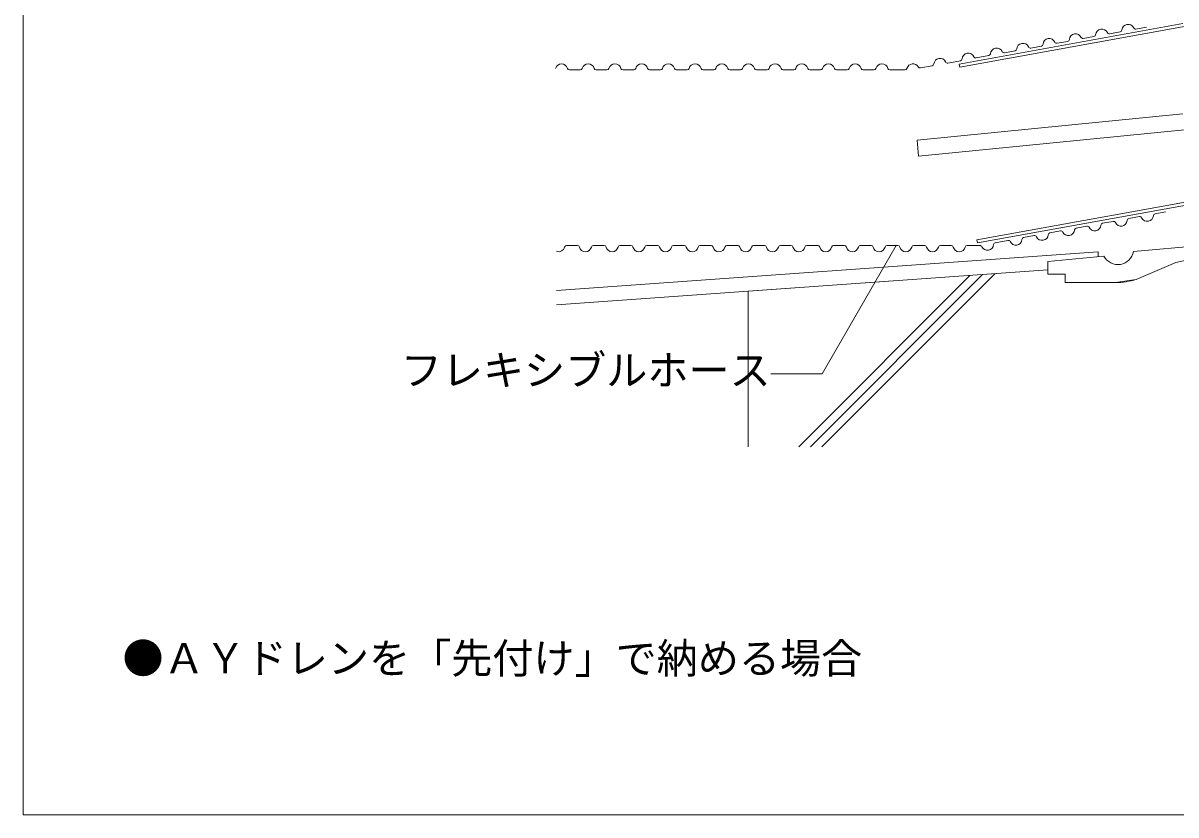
# Model space of a CAD drawing. Units: millimetres, scale not verified. Extents: x -675 to 675, y -471 to 460.
# Drawn here: x -675 to -114, y -440 to -55 of the extents above; entities that cross this region are included whole.
import ezdxf
from ezdxf.enums import TextEntityAlignment as Align

# ---------------------------------------------------------------- set-up
doc = ezdxf.new("R2010")
doc.units = ezdxf.units.MM
doc.header["$LTSCALE"] = 5
for name, color, linetype, lineweight in [('1-4_リベットルーフ', 6, 'Continuous', 18), ('1-7_設備', 3, 'Continuous', 18), ('1-A_元図・躯体', 7, 'Continuous', 18), ('1-D_設備②', 253, 'Continuous', 18), ('E-E', 7, 'Continuous', 18), ('F-F', 7, 'Continuous', 18)]:
    doc.layers.add(name, color=color, linetype=linetype, lineweight=lineweight)
doc.styles.add('ＭＳ ゴシック', font='')
doc.styles.get('ＭＳ ゴシック').set_extended_font_data('MS Gothic')

msp = doc.modelspace()

# ---------------------------------------------------------------- linework, layer by layer
at = {"layer": '1-4_リベットルーフ'}
for p, q in [((-110.603, -54.969), (-219.453, -74.649)), ((-109.103, -56.223), (-219.186, -76.126)), ((-219.453, -74.65), (-219.186, -76.126)), ((-81.486, -138.296), (-210.639, -161.647)), ((-210.906, -160.171), (-210.639, -161.647))]:
    msp.add_line(p, q, dxfattribs=at)
msp.add_lwpolyline([(86.157, -130.543), (-81.648, -136.801), (-210.906, -160.171)], dxfattribs=at)
at = {"layer": '1-7_設備'}
for p, q in [((-134.691, -165.853), (-19.832, -155.649)), ((-151.885, -166.092), (-415.439, -184.874)), ((-149.023, -168.074), (-176.273, -170.657)), ((-151.885, -166.092), (-151.885, -168.346)), ((-176.273, -170.657), (-176.273, -176.944)), ((-114.012, -171.252), (-133.312, -179.4)), ((-176.273, -174.83), (-415.439, -191.874)), ((-143.36, -180.942), (-167.9, -180.943))]:
    msp.add_line(p, q, dxfattribs=at)
msp.add_lwpolyline([(-176.273, -176.944), (-167.9, -176.944), (-167.9, -180.943)], dxfattribs=at)
for centre, radius, start, end in [((-142.231, -164.548), 7.653, 207.44, 350.179), ((-142.98, -149.934), 31.011, 269.297, 288.164)]:
    msp.add_arc(centre, radius, start, end, dxfattribs=at)
at = {"layer": '1-A_元図・躯体'}
for p, q in [((-322.103, -185.222), (-176.273, -174.83)), ((-214.265, -177.538), (-297.558, -260.831)), ((-208.174, -177.104), (-291.902, -260.831)), ((-202.083, -176.67), (-286.245, -260.831)), ((-322.103, -185.222), (-322.103, -260.831))]:
    msp.add_line(p, q, dxfattribs=at)
for points in [[(-143.36, -180.942), (-133.312, -179.4), (-114.011, -171.252), (-100.708, -168.26)], [(-176.273, -174.83), (-176.273, -176.944), (-167.9, -176.944), (-167.9, -180.943), (-143.36, -180.943)]]:
    msp.add_lwpolyline(points, dxfattribs=at)
at = {"layer": '1-D_設備②'}
for p, q in [((-153.91, -61.299), (-159.08, -62.234)), ((-141.118, -58.987), (-146.288, -59.921)), ((-128.415, -56.69), (-133.495, -57.608)), ((-179.495, -65.925), (-184.666, -66.86)), ((-166.703, -63.612), (-171.873, -64.547)), ((-205.081, -70.551), (-211.235, -71.664)), ((-192.288, -68.238), (-197.458, -69.173)), ((-409.122, -77.519), (-403.868, -77.519)), ((-390.868, -77.519), (-396.122, -77.519)), ((-377.868, -77.519), (-383.122, -77.519)), ((-370.122, -77.519), (-364.868, -77.519)), ((-357.122, -77.519), (-351.868, -77.519)), ((-344.122, -77.519), (-338.868, -77.519)), ((-331.122, -77.519), (-325.868, -77.519)), ((-318.122, -77.519), (-312.963, -77.519)), ((-305.217, -77.519), (-299.963, -77.519)), ((-292.217, -77.519), (-286.963, -77.519)), ((-279.217, -77.519), (-273.963, -77.519)), ((-266.217, -77.519), (-260.963, -77.519)), ((-253.217, -77.519), (-245.868, -77.519)), ((-232.634, -75.533), (-238.32, -76.561)), ((-218.857, -73.042), (-225.011, -74.155)), ((-219.453, -74.649), (-219.186, -76.126)), ((-110.632, -98.869), (-239.942, -111.766)), ((-239.942, -111.766), (-239.263, -119.506)), ((-239.263, -119.506), (-109.858, -106.6)), ((-144.571, -151.202), (-149.741, -152.137)), ((-131.778, -148.889), (-136.949, -149.824)), ((-119.076, -146.592), (-124.156, -147.511)), ((-170.156, -155.828), (-175.326, -156.763)), ((-157.364, -153.515), (-162.534, -154.45)), ((-210.906, -160.171), (-210.639, -161.647)), ((-195.741, -160.454), (-201.896, -161.566)), ((-182.949, -158.141), (-188.119, -159.075)), ((-410.495, -162.944), (-405.241, -162.944)), ((-397.495, -162.944), (-392.241, -162.944)), ((-379.241, -162.944), (-384.495, -162.944)), ((-366.241, -162.944), (-371.495, -162.944)), ((-358.495, -162.944), (-353.241, -162.944)), ((-345.495, -162.944), (-340.241, -162.944)), ((-332.495, -162.944), (-327.241, -162.944)), ((-319.495, -162.944), (-314.241, -162.944)), ((-306.495, -162.944), (-301.336, -162.944)), ((-293.59, -162.944), (-288.336, -162.944)), ((-280.59, -162.944), (-275.336, -162.944)), ((-267.59, -162.944), (-262.336, -162.944)), ((-254.59, -162.944), (-249.336, -162.944)), ((-241.59, -162.944), (-236.336, -162.944)), ((-228.59, -162.944), (-223.336, -162.944)), ((-215.59, -162.944), (-209.518, -162.944))]:
    msp.add_line(p, q, dxfattribs=at)
for centre, radius, start, end in [((-137.306, -58.297), 3, 24.726, 175.771), ((-162.892, -62.923), 3, 24.726, 175.771), ((-159.258, -61.25), 1, 204.726, 280.248), ((-154.088, -60.315), 1, 280.248, 355.771), ((-150.099, -60.61), 3, 24.726, 175.771), ((-146.466, -58.937), 1, 204.726, 280.248), ((-141.295, -58.002), 1, 280.248, 355.771), ((-133.673, -56.624), 1, 204.726, 280.248), ((-201.269, -69.862), 3, 24.726, 175.771), ((-188.477, -67.549), 3, 24.726, 175.771), ((-184.843, -65.876), 1, 204.726, 280.248), ((-179.673, -64.941), 1, 280.248, 355.771), ((-175.684, -65.236), 3, 24.726, 175.771), ((-172.051, -63.563), 1, 204.726, 280.248), ((-166.881, -62.628), 1, 280.248, 355.771), ((-228.823, -74.844), 3, 24.726, 175.771), ((-219.035, -72.058), 1, 280.248, 355.771), ((-215.046, -72.353), 3, 24.726, 175.771), ((-211.413, -70.68), 1, 204.726, 280.248), ((-205.258, -69.567), 1, 280.248, 355.771), ((-197.636, -68.189), 1, 204.726, 280.248), ((-192.466, -67.254), 1, 280.248, 355.771), ((-412.995, -77.519), 3, 14.478, 165.522), ((-409.122, -76.519), 1, 194.478, 270), ((-403.868, -76.519), 1, 270, 345.522), ((-399.995, -77.519), 3, 14.478, 165.522), ((-396.122, -76.519), 1, 194.478, 270), ((-390.868, -76.519), 1, 270, 345.522), ((-386.995, -77.519), 3, 14.478, 165.522), ((-383.122, -76.519), 1, 194.478, 270), ((-377.868, -76.519), 1, 270, 345.522), ((-373.995, -77.519), 3, 14.478, 165.522), ((-370.122, -76.519), 1, 194.478, 270), ((-364.868, -76.519), 1, 270, 345.522), ((-360.995, -77.519), 3, 14.478, 165.522), ((-357.122, -76.519), 1, 194.478, 270), ((-351.868, -76.519), 1, 270, 345.522), ((-347.995, -77.519), 3, 14.478, 165.522), ((-344.122, -76.519), 1, 194.478, 270), ((-338.868, -76.519), 1, 270, 345.522), ((-334.995, -77.519), 3, 14.478, 165.522), ((-331.122, -76.519), 1, 194.478, 270), ((-325.868, -76.519), 1, 270, 345.522), ((-321.995, -77.519), 3, 14.478, 165.522), ((-318.122, -76.519), 1, 194.478, 270), ((-312.963, -76.519), 1, 270, 345.522), ((-309.09, -77.519), 3, 14.478, 165.522), ((-305.217, -76.519), 1, 194.478, 270), ((-299.963, -76.519), 1, 270, 345.522), ((-296.09, -77.519), 3, 14.478, 165.522), ((-292.217, -76.519), 1, 194.478, 270), ((-286.963, -76.519), 1, 270, 345.522), ((-283.09, -77.519), 3, 14.478, 165.522), ((-279.217, -76.519), 1, 194.478, 270), ((-273.963, -76.519), 1, 270, 345.522), ((-270.09, -77.519), 3, 14.478, 165.522), ((-266.217, -76.519), 1, 194.478, 270), ((-260.963, -76.519), 1, 270, 345.522), ((-257.09, -77.519), 3, 14.478, 165.522), ((-253.217, -76.519), 1, 194.478, 270), ((-245.868, -76.519), 1, 270, 345.522), ((-241.995, -77.519), 3, 29.043, 165.522), ((-238.498, -75.577), 1, 209.043, 280.248), ((-232.812, -74.549), 1, 280.248, 355.771), ((-225.189, -73.17), 1, 204.726, 280.248), ((-144.393, -152.186), 1, 24.726, 100.248), ((-140.76, -150.513), 3, 204.726, 355.771), ((-136.771, -150.808), 1, 100.248, 175.771), ((-131.6, -149.873), 1, 24.726, 100.248), ((-127.967, -148.2), 3, 204.726, 355.771), ((-123.978, -148.495), 1, 100.248, 175.771), ((-175.148, -157.747), 1, 100.248, 175.771), ((-169.978, -156.812), 1, 24.726, 100.248), ((-166.345, -155.139), 3, 204.726, 355.771), ((-162.356, -155.434), 1, 100.248, 175.771), ((-157.186, -154.499), 1, 24.726, 100.248), ((-153.552, -152.826), 3, 204.726, 355.771), ((-149.563, -153.121), 1, 100.248, 175.771), ((-205.707, -162.255), 3, 204.726, 355.771), ((-201.718, -162.55), 1, 100.248, 175.771), ((-195.563, -161.438), 1, 24.726, 100.248), ((-191.93, -159.764), 3, 204.726, 355.771), ((-187.941, -160.059), 1, 100.248, 175.771), ((-182.771, -159.125), 1, 24.726, 100.248), ((-179.138, -157.452), 3, 204.726, 355.771), ((-414.368, -162.944), 3, 249.091, 345.522), ((-410.495, -163.944), 1, 90, 165.522), ((-405.241, -163.944), 1, 14.478, 90), ((-401.368, -162.944), 3, 194.478, 345.522), ((-397.495, -163.944), 1, 90, 165.522), ((-392.241, -163.944), 1, 14.478, 90), ((-388.368, -162.944), 3, 194.478, 345.522), ((-384.495, -163.944), 1, 90, 165.522), ((-379.241, -163.944), 1, 14.478, 90), ((-375.368, -162.944), 3, 194.478, 345.522), ((-371.495, -163.944), 1, 90, 165.522), ((-366.241, -163.944), 1, 14.478, 90), ((-362.368, -162.944), 3, 194.478, 345.522), ((-358.495, -163.944), 1, 90, 165.522), ((-353.241, -163.944), 1, 14.478, 90), ((-349.368, -162.944), 3, 194.478, 345.522), ((-345.495, -163.944), 1, 90, 165.522), ((-340.241, -163.944), 1, 14.478, 90), ((-336.368, -162.944), 3, 194.478, 345.522), ((-332.495, -163.944), 1, 90, 165.522), ((-327.241, -163.944), 1, 14.478, 90), ((-323.368, -162.944), 3, 194.478, 345.522), ((-319.495, -163.944), 1, 90, 165.522), ((-314.241, -163.944), 1, 14.478, 90), ((-310.368, -162.944), 3, 194.478, 345.522), ((-306.495, -163.944), 1, 90, 165.522), ((-301.336, -163.944), 1, 14.478, 90), ((-297.463, -162.944), 3, 194.478, 345.522), ((-293.59, -163.944), 1, 90, 165.522), ((-288.336, -163.944), 1, 14.478, 90), ((-284.463, -162.944), 3, 194.478, 345.522), ((-280.59, -163.944), 1, 90, 165.522), ((-275.336, -163.944), 1, 14.478, 90), ((-271.463, -162.944), 3, 194.478, 345.522), ((-267.59, -163.944), 1, 90, 165.522), ((-262.336, -163.944), 1, 14.478, 90), ((-258.463, -162.944), 3, 194.478, 345.522), ((-254.59, -163.944), 1, 90, 165.522), ((-249.336, -163.944), 1, 14.478, 90), ((-245.463, -162.944), 3, 194.478, 345.522), ((-241.59, -163.944), 1, 90, 165.522), ((-236.336, -163.944), 1, 14.478, 90), ((-232.463, -162.944), 3, 194.478, 345.522), ((-228.59, -163.944), 1, 90, 165.522), ((-223.336, -163.944), 1, 14.478, 90), ((-219.463, -162.944), 3, 194.478, 345.522), ((-215.59, -163.944), 1, 90, 165.522), ((-209.34, -163.928), 1, 24.726, 100.248)]:
    msp.add_arc(centre, radius, start, end, dxfattribs=at)
at = {"layer": 'E-E'}
for q in [(-250.168, -162.924), (-311.194, -225.323)]:
    msp.add_line((-286.194, -225.323), q, dxfattribs=at)
at = {"layer": 'F-F'}
msp.add_line((-675, 460), (-675, -440), dxfattribs=at)
msp.add_lwpolyline([(-675, 460), (675, 460), (675, -440), (-675, -440)], dxfattribs=at)

# ---------------------------------------------------------------- texts
at = {"layer": 'E-E', "style": 'ＭＳ ゴシック'}
for s, p in [('フレキシブルホース', (-491.194, -235.323)), ('●ＡＹドレンを「先付け」で納める場合', (-626.62, -375.507))]:
    msp.add_text(s, height=14.66, dxfattribs=at).set_placement(p, align=Align.BOTTOM_LEFT)

doc.saveas('drawing.dxf')
